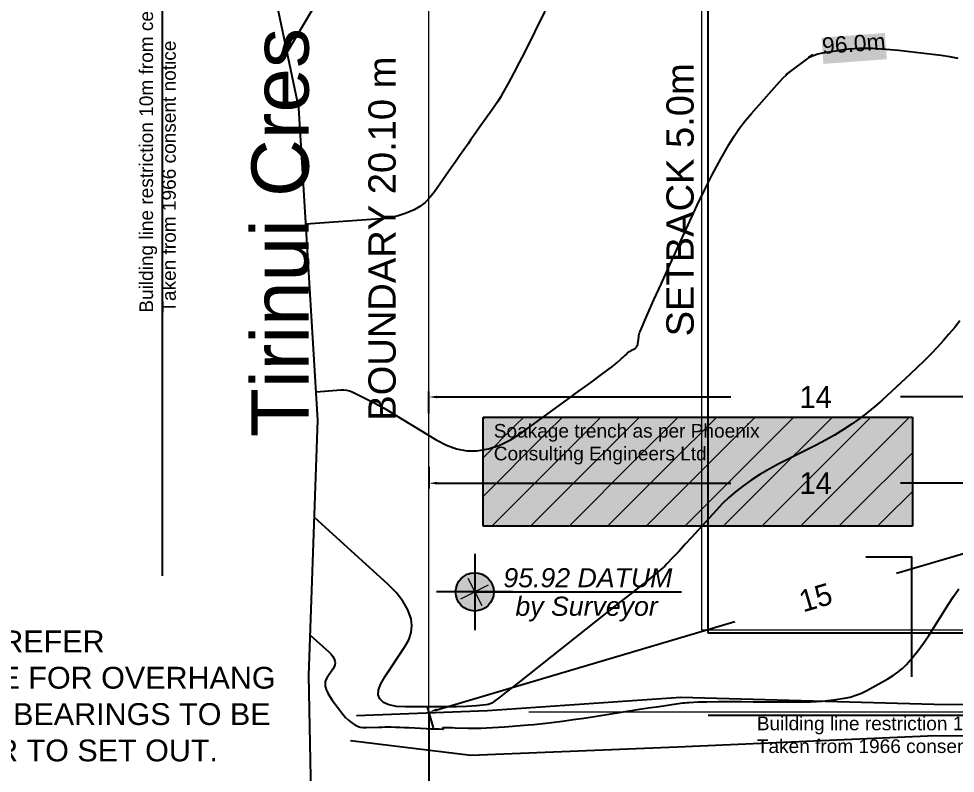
# Model space of a CAD drawing. Header units: metres. Extents: x -23 to 139, y -11 to 42.
# Drawn here: x -10.64 to 6.53, y 1.28 to 15.11 of the extents above; entities that cross this region are included whole.
import ezdxf

# ---------------------------------------------------------------- set-up
doc = ezdxf.new("R2010")
doc.units = ezdxf.units.M
doc.header["$LTSCALE"] = 96
doc.header["$MEASUREMENT"] = 0
doc.linetypes.add('Dash', pattern=[0.225, 0.15, -0.075])
doc.linetypes.add('Dash-Dot', pattern=[0.7, 0.4, -0.1, 0.1, -0.1])
for name, color, linetype, lineweight, true_color in [('01 Site Set - DRAWING BORDER', 7, 'Continuous', 18, 0x000000), ('01 Site Set - SITE LAYOUT', 7, 'Continuous', 18, 0x000000), ('CAD LAYER Presentation', 7, 'Continuous', 25, 0x000000), ('CAD LAYER Site', 7, 'Continuous', 25, 0x000000), ('Dimensions_ Site 1_200', 7, 'Continuous', 18, 0x000000), ('TER-SITE PLAN TEXT ---   --SITE TEXT', 7, 'Continuous', 25, 0x008000), ('Terrain_ Boundary Setbacks', 1, 'Dash', 18, 0xff0000), ('Terrain_ Broundary CAD', 7, 'Dash-Dot', 18, 0x008000), ('Terrain_ Elevation Data', 9, 'Dash', 25, 0x808080), ('Text_  Markers', 7, 'Continuous', 25, 0x000000)]:
    doc.layers.add(name, color=color, linetype=linetype, lineweight=lineweight, true_color=true_color)
doc.dimstyles.new('DimensionStyle', dxfattribs={"dimtxt": 40, "dimasz": 150, "dimexe": 10, "dimexo": 3, "dimgap": 1.25, "dimtad": 1, "dimdec": 0, "dimzin": 12, "dimdsep": 46, "dimtxsty": 'Standard', "dimcen": 0.09, "dimadec": 0, "dimazin": 0, "dimtfac": 1, "dimtdec": 4, "dimtofl": 0, "dimtmove": 0, "dimatfit": 3, "dimfxl": 30, "dimfxlon": 1, "dimfrac": 2, "dimtolj": 1, "dimtzin": 0, "dimarcsym": 0})

# ---------------------------------------------------------------- blocks, each defined once
blk = doc.blocks.new('*D22')
at = {"layer": 'Defpoints', "color": 0, "transparency": 16777216}
for p in [(10.971, 6.887), (-3.119, 2.403), (-3.034, 2.115)]:
    blk.add_point(p, dxfattribs=at)
at = {"layer": 'Dimensions_ Site 1_200', "color": 0, "lineweight": -2, "transparency": 16777216}
for p, q in [((10.971, 6.887), (11.084, 6.503)), ((10.912, 6.557), (5.45, 4.94)), ((-2.975, 2.445), (2.487, 4.062)), ((-3.034, 2.115), (-3.148, 2.499))]:
    blk.add_line(p, q, dxfattribs=at)
at = {"layer": 'Dimensions_ Site 1_200', "color": 0, "transparency": 16777216}
for points in [[(10.919, 6.533), (10.905, 6.581), (11.056, 6.599)], [(-2.983, 2.469), (-2.968, 2.421), (-3.119, 2.403)]]:
    blk.add_solid(points, dxfattribs=at)
at = {"layer": 'Dimensions_ Site 1_200', "color": 0, "transparency": 16777216, "insert": (3.968, 4.501), "char_height": 0.4, "attachment_point": 5, "rotation": 16.4908}
blk.add_mtext('\\A1;15', dxfattribs=at)
blk = doc.blocks.new('*D23')
at = {"layer": 'Defpoints', "color": 0, "transparency": 16777216}
for p in [(-3.119, 6.899), (11.056, 6.899), (-3.119, 6.599)]:
    blk.add_point(p, dxfattribs=at)
at = {"layer": 'Dimensions_ Site 1_200', "color": 0, "lineweight": -2, "transparency": 16777216}
for p, q in [((-3.119, 6.899), (-3.119, 6.499)), ((11.056, 6.899), (11.056, 6.499)), ((-2.969, 6.599), (2.414, 6.599)), ((10.906, 6.599), (5.523, 6.599))]:
    blk.add_line(p, q, dxfattribs=at)
at = {"layer": 'Dimensions_ Site 1_200', "color": 0, "transparency": 16777216}
for points in [[(-2.969, 6.624), (-2.969, 6.574), (-3.119, 6.599)], [(10.906, 6.574), (10.906, 6.624), (11.056, 6.599)]]:
    blk.add_solid(points, dxfattribs=at)
at = {"layer": 'Dimensions_ Site 1_200', "color": 0, "transparency": 16777216, "insert": (3.968, 6.599), "char_height": 0.4, "attachment_point": 5}
blk.add_mtext('\\A1;14', dxfattribs=at)
blk = doc.blocks.new('*D30')
at = {"layer": 'Defpoints', "color": 0, "transparency": 16777216}
for p in [(11.056, 8.179), (-3.119, 7.879), (11.056, 7.879)]:
    blk.add_point(p, dxfattribs=at)
at = {"layer": 'Dimensions_ Site 1_200', "color": 0, "lineweight": -2, "transparency": 16777216}
for p, q in [((-3.119, 7.879), (-3.119, 8.279)), ((11.056, 7.879), (11.056, 8.279)), ((-2.969, 8.179), (2.414, 8.179)), ((10.906, 8.179), (5.523, 8.179))]:
    blk.add_line(p, q, dxfattribs=at)
at = {"layer": 'Dimensions_ Site 1_200', "color": 0, "transparency": 16777216}
for points in [[(-2.969, 8.204), (-2.969, 8.154), (-3.119, 8.179)], [(10.906, 8.154), (10.906, 8.204), (11.056, 8.179)]]:
    blk.add_solid(points, dxfattribs=at)
at = {"layer": 'Dimensions_ Site 1_200', "color": 0, "transparency": 16777216, "insert": (3.968, 8.179), "char_height": 0.4, "attachment_point": 5}
blk.add_mtext('\\A1;14', dxfattribs=at)

msp = doc.modelspace()

# ---------------------------------------------------------------- linework, layer by layer
at = {"layer": '01 Site Set - DRAWING BORDER', "color": 1, "lineweight": 0, "true_color": 0xff0000, "transparency": 33554687}
for p, q in [((-2.408, 4.857), (-2.151, 4.353)), ((-2.532, 4.477), (-2.028, 4.734))]:
    msp.add_line(p, q, dxfattribs=at)
at = {"layer": 'CAD LAYER Presentation', "color": 7, "true_color": 0xffffff, "transparency": 33554687}
msp.add_lwpolyline([(4.888, 5.249), (5.728, 5.249), (5.728, 3.046)], dxfattribs=at)
at = {"layer": 'CAD LAYER Site', "color": 4, "linetype": 'Dash', "true_color": 0x00ffff, "transparency": 33554687}
for p, q in [((-8.004, 4.897), (-8.004, 22.567)), ((1.996, 2.346), (11.924, 2.346))]:
    msp.add_line(p, q, dxfattribs=at)
at = {"layer": 'CAD LAYER Site', "color": 5, "linetype": 'Dash', "lineweight": 0, "true_color": 0x0000ff, "transparency": 33554687}
for p, q in [((-2.128, 7.771), (-2.096, 7.803)), ((-2.096, 7.803), (-2.088, 7.811)), ((-1.532, 7.66), (-1.381, 7.811)), ((-0.969, 7.517), (-0.674, 7.811)), ((-0.405, 7.373), (0.033, 7.811)), ((0.159, 7.23), (0.74, 7.811)), ((0.723, 7.087), (1.448, 7.811)), ((1.287, 6.944), (2.155, 7.811)), ((1.851, 6.8), (2.862, 7.811)), ((2.414, 6.657), (3.569, 7.811)), ((2.978, 6.514), (4.276, 7.811)), ((3.542, 6.37), (4.983, 7.811)), ((4.106, 6.227), (5.69, 7.811)), ((-2.128, 7.064), (-1.532, 7.66)), ((-2.128, 6.357), (-0.969, 7.517)), ((-1.967, 5.811), (-0.405, 7.373)), ((-1.26, 5.811), (0.159, 7.23)), ((-0.552, 5.811), (0.723, 7.087)), ((4.67, 6.084), (5.742, 7.156)), ((0.155, 5.811), (1.287, 6.944)), ((0.862, 5.811), (1.851, 6.8)), ((1.569, 5.811), (2.414, 6.657)), ((2.276, 5.811), (2.978, 6.514)), ((2.983, 5.811), (3.542, 6.37)), ((5.234, 5.941), (5.742, 6.449)), ((3.69, 5.811), (4.106, 6.227)), ((4.397, 5.811), (4.67, 6.084)), ((5.104, 5.811), (5.234, 5.941))]:
    msp.add_line(p, q, dxfattribs=at)
at = {"layer": 'CAD LAYER Site', "transparency": 33554687}
msp.add_line((-3.12, 2.402), (-3.12, -0.647), dxfattribs=at)
msp.add_lwpolyline([(-5.255, -0.358), (-5.321, 3.072), (-5.155, 7.753), (-5.505, 13.479), (-6.73, 19.324), (-7.801, 22.634), (-9.062, 25.147)], dxfattribs=at)
at = {"layer": 'CAD LAYER Site', "color": 4, "linetype": 'Dash', "true_color": 0x00ffff, "transparency": 33554687}
msp.add_lwpolyline([(16.342, 3.846), (1.996, 3.846), (1.996, 20.213)], dxfattribs=at)
at = {"layer": 'CAD LAYER Site', "color": 5, "linetype": 'Dash', "lineweight": 25, "true_color": 0x0000ff, "transparency": 33554687}
msp.add_lwpolyline([(5.742, 7.811), (5.742, 5.811), (-2.128, 5.811), (-2.128, 7.811)], close=True, dxfattribs=at)
at = {"layer": 'CAD LAYER Site', "color": 1, "true_color": 0xff0000, "transparency": 33554687}
for points in [[(-4.556, 1.879), (-2.352, 1.612), (1.438, 1.762), (6.158, 1.974), (11.96, 1.944), (16.064, 1.952), (21.798, 1.778), (26.724, 1.626), (31.803, 1.439), (35.669, 1.85), (37.027, 1.751), (38.506, 2.863)], [(37.256, 2.895), (35.675, 2.44), (32.024, 2.427), (26.81, 2.347), (21.751, 2.48), (16.219, 2.537), (11.886, 2.617), (6.355, 2.534), (1.498, 2.668), (-2.048, 2.423), (-4.447, 2.336)]]:
    msp.add_lwpolyline(points, dxfattribs=at)
at = {"layer": 'CAD LAYER Site', "color": 7, "true_color": 0xffffff, "transparency": 33554687}
msp.add_solid([(5.237, 14.853), (5.273, 14.372), (4.075, 14.767), (4.111, 14.286)], dxfattribs=at)
at = {"layer": 'CAD LAYER Site', "color": 7, "linetype": 'Dash', "true_color": 0xffffff, "transparency": 33554687}
msp.add_solid([(-2.128, 7.811), (5.742, 7.811), (-2.128, 7.811), (5.742, 5.811)], dxfattribs=at)
at = {"layer": 'CAD LAYER Site', "color": 7, "linetype": 'Dash', "lineweight": 25, "true_color": 0xffffff, "transparency": 33554687}
msp.add_solid([(-2.128, 7.811), (5.742, 5.811), (-2.128, 7.811), (-2.128, 5.811)], dxfattribs=at)
at = {"layer": 'Terrain_ Boundary Setbacks', "transparency": 33554687}
msp.add_lwpolyline([(35.611, 21.021), (35.611, 3.902), (1.88, 3.902), (1.88, 21.021)], close=True, dxfattribs=at)
at = {"layer": 'Terrain_ Broundary CAD', "transparency": 33554687}
msp.add_lwpolyline([(-3.119, 22.521), (37.111, 22.521), (37.111, 2.402), (-3.119, 2.402)], close=True, dxfattribs=at)
at = {"layer": 'Terrain_ Elevation Data', "transparency": 33554687}
for p, q in [((-2.28, 4.655), (-2.28, 4.555)), ((-2.23, 4.605), (-2.33, 4.605))]:
    msp.add_line(p, q, dxfattribs=at)
for points in [[(-5.718, 14.501), (-4.161, 17.118)], [(-0.993, 15.252), (-1.37, 14.497), (-1.465, 14.31), (-1.562, 14.124), (-1.661, 13.939), (-1.763, 13.756), (-1.81, 13.674), (-1.859, 13.594), (-1.911, 13.515), (-1.965, 13.438), (-2.185, 13.13), (-2.24, 13.053), (-2.294, 12.976), (-2.349, 12.899), (-2.403, 12.822), (-2.481, 12.712), (-2.558, 12.602), (-2.635, 12.491), (-2.712, 12.381), (-3.02, 11.938), (-3.101, 11.834), (-3.189, 11.745), (-3.286, 11.67), (-3.391, 11.609), (-3.534, 11.547), (-3.684, 11.499), (-3.842, 11.466), (-4.009, 11.446), (-5.374, 11.345)], [(6.613, 9.573), (6.514, 9.45), (6.412, 9.329), (6.308, 9.211), (6.201, 9.094), (6.08, 8.967), (5.957, 8.843), (5.832, 8.72), (5.704, 8.6), (5.187, 8.122), (5.056, 8.006), (4.921, 7.895), (4.783, 7.789), (4.641, 7.688), (4.481, 7.582), (4.317, 7.482), (4.15, 7.387), (3.978, 7.297), (3.284, 6.946), (3.114, 6.856), (2.948, 6.759), (2.788, 6.655), (2.632, 6.545), (2.502, 6.443), (2.378, 6.336), (2.258, 6.221), (2.143, 6.1), (1.693, 5.601), (1.58, 5.478), (1.466, 5.355), (1.352, 5.233), (1.236, 5.112), (1.202, 5.079), (1.168, 5.046), (1.132, 5.014), (1.095, 4.984), (0.946, 4.863), (0.909, 4.833), (0.872, 4.803), (0.835, 4.773), (0.797, 4.744), (0.59, 4.579), (0.382, 4.415), (0.175, 4.25), (-0.033, 4.086), (-0.866, 3.427), (-1.074, 3.262), (-1.282, 3.098), (-1.49, 2.934), (-1.698, 2.77), (-1.727, 2.747), (-1.757, 2.724), (-1.787, 2.701), (-1.817, 2.678), (-1.937, 2.587), (-1.967, 2.566), (-2, 2.551), (-2.033, 2.54), (-2.069, 2.533), (-2.249, 2.517), (-2.432, 2.505), (-2.615, 2.498), (-2.801, 2.496), (-3.547, 2.497), (-3.717, 2.507), (-3.852, 2.534), (-3.953, 2.58), (-4.021, 2.643), (-4.049, 2.717), (-4.043, 2.808), (-4.003, 2.918), (-3.929, 3.045), (-3.565, 3.594), (-3.489, 3.729), (-3.445, 3.86), (-3.431, 3.987), (-3.448, 4.11), (-3.508, 4.275), (-3.599, 4.437), (-3.72, 4.595), (-3.873, 4.749), (-5.218, 5.967)], [(-5.295, 3.815), (-4.95, 3.502), (-4.911, 3.463), (-4.88, 3.422), (-4.858, 3.381), (-4.845, 3.338), (-4.841, 3.303), (-4.846, 3.266), (-4.859, 3.229), (-4.881, 3.19), (-4.985, 3.033), (-5.007, 2.994), (-5.02, 2.956), (-5.024, 2.917), (-5.02, 2.879), (-5.001, 2.814), (-4.974, 2.75), (-4.938, 2.686), (-4.893, 2.622), (-4.697, 2.366), (-4.646, 2.305), (-4.592, 2.252), (-4.535, 2.205), (-4.475, 2.166), (-4.429, 2.144), (-4.38, 2.128), (-4.327, 2.12), (-4.271, 2.118), (-4.041, 2.127), (-3.983, 2.128), (-3.926, 2.129), (-3.869, 2.13), (-3.811, 2.129), (-3.731, 2.127), (-3.65, 2.125), (-3.57, 2.122), (-3.489, 2.118), (-3.167, 2.101), (-3.087, 2.097), (-3.009, 2.094), (-2.932, 2.092), (-2.856, 2.091), (-2.853, 2.091), (-2.852, 2.092), (-2.852, 2.094), (-2.853, 2.097), (-2.862, 2.11), (-2.863, 2.113), (-2.863, 2.115), (-2.862, 2.116), (-2.859, 2.117), (-2.806, 2.118), (-2.751, 2.118), (-2.695, 2.117), (-2.637, 2.115), (-2.403, 2.107), (-2.345, 2.106), (-2.286, 2.106), (-2.228, 2.106), (-2.17, 2.108), (-2.062, 2.113), (-1.953, 2.118), (-1.845, 2.125), (-1.737, 2.133), (-1.303, 2.166), (-1.195, 2.175), (-1.087, 2.186), (-0.979, 2.197), (-0.872, 2.211), (-0.674, 2.237), (-0.477, 2.264), (-0.28, 2.293), (-0.084, 2.323), (0.705, 2.447), (0.902, 2.477), (1.099, 2.507), (1.296, 2.536), (1.493, 2.563), (1.532, 2.569), (1.572, 2.573), (1.612, 2.576), (1.652, 2.579), (1.813, 2.588), (1.853, 2.59), (1.894, 2.591), (1.934, 2.592), (1.974, 2.592), (2.186, 2.593), (2.397, 2.593), (2.609, 2.593), (2.821, 2.592), (3.67, 2.588), (3.881, 2.591), (4.089, 2.604), (4.295, 2.625), (4.499, 2.655), (4.604, 2.677), (4.706, 2.709), (4.807, 2.749), (4.905, 2.798), (5.293, 3.014), (5.387, 3.07), (5.476, 3.133), (5.558, 3.202), (5.635, 3.277), (5.745, 3.4), (5.849, 3.528), (5.948, 3.663), (6.041, 3.804), (6.402, 4.382), (6.495, 4.523), (6.593, 4.659)]]:
    msp.add_lwpolyline(points, dxfattribs=at)
at = {"layer": 'Terrain_ Elevation Data', "color": 11, "true_color": 0xff8040, "transparency": 33554687}
msp.add_lwpolyline([(-5.186, 8.275), (-4.737, 8.308), (-4.682, 8.309), (-4.628, 8.303), (-4.576, 8.29), (-4.525, 8.271), (-4.33, 8.178), (-4.136, 8.079), (-3.943, 7.972), (-3.752, 7.86), (-2.989, 7.393), (-2.8, 7.293), (-2.612, 7.227), (-2.425, 7.193), (-2.24, 7.193), (-2.028, 7.228), (-1.818, 7.296), (-1.61, 7.398), (-1.402, 7.532), (-0.574, 8.138), (-0.367, 8.29), (-0.161, 8.441), (0.045, 8.593), (0.25, 8.746), (0.27, 8.76), (0.289, 8.776), (0.308, 8.791), (0.327, 8.807), (0.401, 8.872), (0.419, 8.888), (0.437, 8.905), (0.455, 8.921), (0.473, 8.938), (0.479, 8.943), (0.485, 8.949), (0.49, 8.954), (0.496, 8.96), (0.517, 8.984), (0.522, 8.989), (0.528, 8.995), (0.534, 9), (0.541, 9.004), (0.553, 9.012), (0.567, 9.02), (0.58, 9.028), (0.594, 9.035), (0.65, 9.064), (0.663, 9.071), (0.674, 9.08), (0.684, 9.091), (0.691, 9.102), (0.7, 9.122), (0.707, 9.143), (0.712, 9.165), (0.716, 9.188), (0.726, 9.285), (0.729, 9.308), (0.734, 9.332), (0.741, 9.355), (0.75, 9.377), (0.876, 9.668), (1.005, 9.958), (1.135, 10.248), (1.266, 10.537), (1.799, 11.696), (1.935, 11.983), (2.078, 12.265), (2.228, 12.543), (2.384, 12.816), (2.476, 12.963), (2.575, 13.106), (2.68, 13.244), (2.793, 13.378), (3.258, 13.905), (3.376, 14.032), (3.499, 14.149), (3.423, 14.085), (3.92, 14.453), (3.839, 14.403), (3.921, 14.441), (4.009, 14.47), (4.102, 14.489), (4.483, 14.548), (4.579, 14.561), (4.674, 14.57), (4.769, 14.574), (4.865, 14.575), (5.02, 14.572), (5.176, 14.564), (5.332, 14.552), (5.488, 14.537), (6.113, 14.466), (6.268, 14.446), (6.422, 14.421), (6.573, 14.391)], dxfattribs=at)
at = {"layer": 'Text_  Markers', "color": 18, "true_color": 0x000000, "transparency": 33554687}
for p, q in [((-2.28, 5.305), (-2.28, 3.905)), ((-1.58, 4.605), (-2.98, 4.605)), ((-2.28, 4.605), (1.507, 4.605))]:
    msp.add_line(p, q, dxfattribs=at)
msp.add_circle((-2.28, 4.605), 0.35, dxfattribs=at)
at = {"layer": 'Text_  Markers', "color": 7, "true_color": 0xffffff, "transparency": 33554687}
for points in [[(-2.28, 4.605), (-2.455, 4.909), (-2.583, 4.78), (-2.527, 4.853)], [(-2.28, 4.605), (-2.28, 4.955), (-2.455, 4.909), (-2.37, 4.944)], [(-2.28, 4.605), (-2.583, 4.78), (-2.63, 4.605), (-2.618, 4.696)], [(-2.28, 4.605), (-2.28, 4.255), (-2.105, 4.302), (-2.189, 4.267)], [(-2.28, 4.605), (-2.105, 4.302), (-1.976, 4.43), (-2.032, 4.358)], [(-2.28, 4.605), (-1.976, 4.43), (-1.93, 4.605), (-1.941, 4.515)]]:
    msp.add_solid(points, dxfattribs=at)
at = {"layer": 'Text_  Markers', "color": 18, "true_color": 0x000000, "transparency": 33554687}
for points in [[(-2.28, 4.605), (-2.105, 4.909), (-2.28, 4.955), (-2.189, 4.944)], [(-2.28, 4.605), (-1.976, 4.78), (-2.105, 4.909), (-2.032, 4.853)], [(-2.28, 4.605), (-1.93, 4.605), (-1.976, 4.78), (-1.941, 4.696)], [(-2.28, 4.605), (-2.63, 4.605), (-2.583, 4.43), (-2.618, 4.515)], [(-2.28, 4.605), (-2.583, 4.43), (-2.455, 4.302), (-2.527, 4.358)], [(-2.28, 4.605), (-2.455, 4.302), (-2.28, 4.255), (-2.37, 4.267)]]:
    msp.add_solid(points, dxfattribs=at)

# ---------------------------------------------------------------- texts
at = {"layer": '01 Site Set - SITE LAYOUT', "transparency": 33554687, "rotation": 90}
for s, insert, char_height, width, attachment_point in [('\\fArial|b0|i0|c0|p0;Tirinui Cres\\P', (-5.308, 7.446), 1.05, 7.518, 7), ('\\fArial|b0|i0|c0|p0;BOUNDARY 20.10 m\\P', (-3.722, 11.082), 0.5, 8.1262, 8)]:
    msp.add_mtext(s, dxfattribs=dict(at, insert=insert, char_height=char_height, width=width, attachment_point=attachment_point))
at = {"layer": '01 Site Set - SITE LAYOUT', "transparency": 33554687, "attachment_point": 1}
for s, insert, char_height, width in [('{\\fArial|b0|i0|p34;\\C18;\\H0.349162;\\H0.716x;Soakage trench as per Phoenix Consulting Engineers Ltd}', (-1.931, 7.684), 0.25, 5.57859), ('{\\fArial|b1|i0|p34;\\C18;\\H0.698324;\\H0.716x;NOTE:\\fArial|b1|i0|p34;\\C18;\\H0.698324;\\H0.716x;\\P\\fArial|b0|i0|p34;\\C18;\\H0.558659;\\H0.716x;ALL DIMENSIONS ARE TO FRAMING LINE - REFER FOUNDATION PLAN. NO ALLOWANCE MADE FOR OVERHANG OR CLADDING. ALL SITE DIMENSIONS AND BEARINGS TO BE VERIFIED TO CERTIFICATE OF TITLE PRIOR TO SET OUT.\\fArial|b0|i0|p34;\\C18;\\H0.558659;\\H0.716x;\\P\\fArial|b0|i0|p34;\\C18;\\H0.558659;\\H0.716x;\\P\\fArial|b0|i0|p34;\\C18;\\H0.558659;\\H0.716x;BUILDING LOCATED ON LEVELED PLATFORM, TOPSOIL REMOVED TO NATURAL GROUND LEVEL, ANY FILL TO BE DRY, AND APPROVED BY ENGINEER & COMPACTED IN ACCORDANCE WITH NZS 3604;2011 ENSURE FINAL BUILDING PLATFORM AND FINISHED GROUND HAVE AN EVEN FALL SO AS TO DIRECT WATER AWAY FROM THE BUILDING IN ALL CASES.\\fArial|b0|i0|p34;\\C18;\\H0.558659;\\H0.716x;\\P\\fArial|b0|i0|p34;\\C18;\\H0.558659;\\H0.716x;\\P\\fArial|b0|i0|p34;\\C18;\\H0.558659;\\H0.716x;FFL MIN 225mm ABOVE FINISHED GROUND LEVEL, AND 150mm ABOVE PERMANENT PAVING.  SCRAPE SITE TO -0.225M - DATUM, REMOVE ALL VEGETATION OVER ENTIRE BUILDING PLATFORM. BUILD PLATFORM UP TO -0.225M - DATUM WITH COMPACTED HARDFILL IN LAYERS OF NO MORE THAN 0.150M\\fArial|b0|i0|p34;\\C18;\\H0.558659;\\H0.716x;\\P\\fArial|b0|i0|p34;\\C18;\\H0.558659;\\H0.716x;\\P\\fArial|b0|i0|p34;\\C18;\\H0.558659;\\H0.716x;STOCKPILE ANY GOOD QUALITY TOPSOIL ON SITE TO THE OWNERS SATISFACTION, REMOVE ALL VEGETATION (AS SCRAPED FROM BUILDING PLATFORM) FROM SITE UNO.}', (-22.508, 4.732), 0.45, 17.16595)]:
    msp.add_mtext(s, dxfattribs=dict(at, insert=insert, char_height=char_height, width=width))
at = {"layer": 'CAD LAYER Site', "color": 30, "true_color": 0xff7f00, "transparency": 33554687, "insert": (4.656, 14.81), "char_height": 0.3, "attachment_point": 2, "rotation": 4.2192}
msp.add_mtext('{\\fArial|b0|i0|p34;\\C30;\\H0.418994;\\H0.716x;96.0m}', dxfattribs=at)
at = {"layer": 'TER-SITE PLAN TEXT ---   --SITE TEXT', "transparency": 33554687, "insert": (-8.427, 9.725), "char_height": 0.25, "width": 7.45857, "attachment_point": 1, "rotation": 90}
msp.add_mtext('{\\fArial|b0|i0|p34;\\C18;\\H0.349162;\\H0.716x;Building line restriction 10m from centre of road\\fArial|b0|i0|p34;\\C18;\\H0.349162;\\H0.716x;\\P\\fArial|b0|i0|p34;\\C18;\\H0.349162;\\H0.716x;Taken from 1966 consent notice}', dxfattribs=at)
at = {"layer": 'TER-SITE PLAN TEXT ---   --SITE TEXT', "transparency": 33554687, "insert": (2.891, 2.318), "char_height": 0.25, "width": 7.56202, "attachment_point": 1}
msp.add_mtext('{\\fArial|b0|i0|p34;\\C18;\\H0.349162;\\H0.716x;Building line restriction 1.5m from access way\\fArial|b0|i0|p34;\\C18;\\H0.349162;\\H0.716x;\\P\\fArial|b0|i0|p34;\\C18;\\H0.349162;\\H0.716x;Taken from 1966 consent notice}', dxfattribs=at)
at = {"layer": 'Terrain_ Boundary Setbacks', "transparency": 33554687, "insert": (1.74, 11.794), "char_height": 0.5, "width": 9.7159, "attachment_point": 8, "rotation": 90}
msp.add_mtext('\\fArial|b0|i0|c0|p0;SETBACK 5.0m\\P', dxfattribs=at)
at = {"layer": 'Text_  Markers', "transparency": 33554687, "char_height": 0.35, "attachment_point": 7}
for s, insert, width in [('\\fArial|b0|i1|c0|p0;95.92 DATUM', (-1.755, 4.685), 3.5175), ('\\fArial|b0|i1|c0|p0;by Surveyor', (-1.534, 4.062), 2.856)]:
    msp.add_mtext(s, dxfattribs=dict(at, insert=insert, width=width))

# ---------------------------------------------------------------- dimensions: what is measured, and where the dimension line sits
at = {"layer": 'Dimensions_ Site 1_200', "transparency": 33554687}
for base, p1, p2, angle, picture, middle, dimtype in [((11.056, 8.179), (-3.119, 7.879), (11.056, 7.879), 0, '*D30', (3.968, 8.179), 161), ((-3.119, 2.403), (10.971, 6.887), (-3.034, 2.115), 16.4908, '*D22', (3.968, 4.501), 160)]:
    dim = msp.add_linear_dim(base=base, p1=p1, p2=p2, angle=angle, dimstyle='DimensionStyle', override={"dimtxt": 0.4, "dimasz": 0.15, "dimexe": 0.1, "dimexo": 0, "dimtmove": 2}, dxfattribs=at)
    dim.commit()
    dim.dimension.update_dxf_attribs({"geometry": picture, "text_midpoint": middle, "dimtype": dimtype})
dim = msp.add_linear_dim(base=(-3.119, 6.599), p1=(11.056, 6.899), p2=(-3.119, 6.899), dimstyle='DimensionStyle', override={"dimtxt": 0.4, "dimasz": 0.15, "dimexe": 0.1, "dimexo": 0, "dimtmove": 2}, dxfattribs=at)
dim.commit()
dim.dimension.update_dxf_attribs({"geometry": '*D23', "text_midpoint": (3.968, 6.599), "dimtype": 160})

doc.saveas('drawing.dxf')
